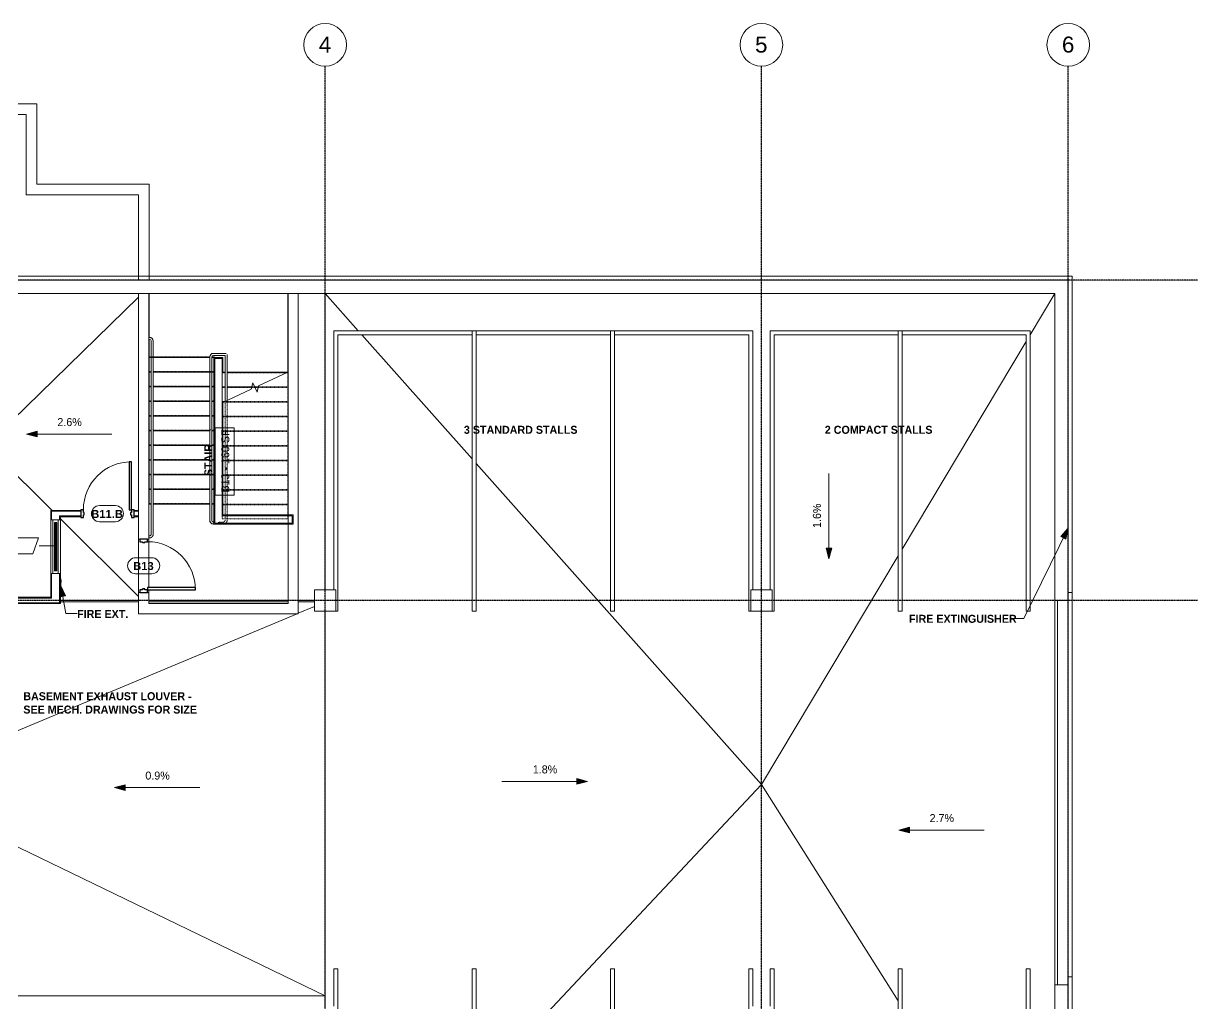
# Model space of a CAD drawing. Header units: inches. Extents: x -4110 to -1846, y 9754 to 12280.
# Drawn here: x -2726 to -1846, y 11545 to 12280 of the extents above; entities that cross this region are included whole.
import ezdxf

# ---------------------------------------------------------------- set-up
doc = ezdxf.new("R2010")
doc.units = ezdxf.units.IN
doc.header["$MEASUREMENT"] = 0
doc.linetypes.add('Grid Line 1_2_', pattern=[0.875, 0.5, -0.125, 0.125, -0.125])
doc.linetypes.add('Overhead 1_16_', pattern=[0.101562, 0.0625, -0.039062])
for name, color, linetype, lineweight in [('0-1', 7, 'Continuous', 5), ('0-2', 250, 'Continuous', 9), ('0-3', 8, 'Continuous', 9), ('0-4', 155, 'Continuous', 5), ('A-AREA-IDEN', 2, 'Continuous', 9), ('A-DOOR-1', 50, 'Continuous', 30), ('A-DOOR-2', 250, 'Continuous', 9), ('A-DOOR-3', 8, 'Continuous', 9), ('A-DOOR-4', 31, 'Continuous', 30), ('A-DOOR-FRAM', 31, 'Continuous', 30), ('A-DOOR-FRAM-1', 50, 'Continuous', 30), ('A-DOOR-IDEN', 31, 'Continuous', 9), ('A-FLOR-1', 8, 'Continuous', 9), ('A-FLOR-2', 250, 'Continuous', 9), ('A-FLOR-HRAL-1', 250, 'Continuous', 9), ('A-FLOR-HRAL-2', 250, 'Overhead 1_16_', 9), ('A-GENM-1', 250, 'Continuous', 9), ('A-GLAZ-CWMG', 51, 'Continuous', 9), ('A-GLAZ-CWMG-1', 250, 'Continuous', 9), ('A-WALL', 113, 'Continuous', 18), ('A-WALL-1', 10, 'Continuous', 18), ('A-WALL-2', 250, 'Continuous', 9), ('A-WALL-IDEN', 211, 'Continuous', 9), ('C-TOPO-1', 250, 'Continuous', 9), ('E-FIRE-1', 250, 'Continuous', 9), ('G-ANNO-DIMS', 111, 'Continuous', 9), ('G-ANNO-TEXT', 231, 'Continuous', 9), ('G-ANNO-TEXT-1', 147, 'Continuous', 20), ('I-WALL-1', 250, 'Continuous', 9), ('I-WALL-2', 2, 'Continuous', 9), ('S-COLS-1', 250, 'Continuous', 9), ('S-FNDN-1', 250, 'Continuous', 9), ('S-GRID-1', 1, 'Grid Line 1_2_', 30), ('S-GRID-IDEN', 1, 'Continuous', 9), ('S-GRID-IDEN-1', 165, 'Continuous', 9), ('S-STRS-1', 250, 'Continuous', 9), ('S-STRS-2', 250, 'Overhead 1_16_', 9), ('S-STRS-MBND-1', 250, 'Overhead 1_16_', 9), ('S-STRS-MBND-2', 250, 'Continuous', 9)]:
    doc.layers.add(name, color=color, linetype=linetype, lineweight=lineweight)
doc.styles.add('Arial', font='arial.ttf', dxfattribs={"height": 12})
doc.styles.add('Arial_B', font='arialbd.ttf', dxfattribs={"height": 6})
doc.styles.add('Century Gothic', font='ufonts.com_century-gothic.ttf', dxfattribs={"height": 6})
doc.styles.add('Century Gothic_B', font='GOTHICB.TTF', dxfattribs={"height": 6})

# ---------------------------------------------------------------- blocks, each defined once
blk = doc.blocks.new('CTR  - Topography_rvt-1-ENLARGED FLOOR PLAN - BASEMENT')
at = {"layer": 'C-TOPO-1'}
for p, q in [((-2582.44, 12090.19), (-2632.32, 12090.19)), ((-2582.44, 12090.19), (-2632.32, 12090.19)), ((-2582.44, 12090.19), (-2546.53, 12090.19)), ((-2582.44, 12090.19), (-2546.53, 12090.19)), ((-2508.14, 12090.19), (-2546.53, 12090.19)), ((-2508.14, 12090.19), (-2546.53, 12090.19)), ((-2508.14, 12090.19), (-2480.73, 12090.19)), ((-2508.14, 12090.19), (-2480.73, 12090.19)), ((-2417.47, 12090.19), (-2480.73, 12090.19)), ((-2417.47, 12090.19), (-2480.73, 12090.19)), ((-2417.47, 12090.19), (-2372.24, 12090.19)), ((-2417.47, 12090.19), (-2372.24, 12090.19)), ((-2135.29, 12090.19), (-2372.24, 12090.19)), ((-2135.29, 12090.19), (-2372.24, 12090.19)), ((-2135.29, 12090.19), (-2001.97, 12090.19)), ((-2135.29, 12090.19), (-2001.97, 12090.19)), ((-1966.24, 12090.19), (-2001.97, 12090.19)), ((-1966.24, 12090.19), (-2001.97, 12090.19)), ((-1966.24, 12090.19), (-1940.32, 12090.19)), ((-1966.24, 12090.19), (-1940.32, 12090.19)), ((-1940.32, 12088.45), (-1940.32, 12090.19)), ((-1940.32, 12088.45), (-1940.32, 12090.19)), ((-1940.32, 12088.45), (-1940.32, 12087.19)), ((-1940.32, 12088.45), (-1940.32, 12087.19))]:
    blk.add_line(p, q, dxfattribs=at)
blk = doc.blocks.new('CTR - 1st Phase - Shell_rvt-1-ENLARGED FLOOR PLAN - BASEMENT')
at = {"layer": 'A-FLOR-1'}
for p, q in [((-2754.14, 11963.38), (-2640.14, 12074.36)), ((-2500.32, 12077.19), (-2475.44, 12049.19)), ((-2500.32, 12077.19), (-2500.32, 11855.19)), ((-1971.82, 12046.24), (-1953.32, 12077.19)), ((-2472.78, 12046.19), (-2390.16, 11953.21)), ((-2067.82, 11885.66), (-1974.82, 12041.23)), ((-2705.02, 11914.56), (-2754.14, 11963.38)), ((-2387.16, 11949.83), (-2173.32, 11709.19)), ((-2640.14, 11850.08), (-2698.7, 11908.28)), ((-2173.32, 11709.19), (-2070.82, 11880.64)), ((-2640.14, 11847.19), (-2698.7, 11847.19)), ((-2698.7, 11846), (-2640.14, 11846)), ((-2528.14, 11847.19), (-2632.51, 11847.19)), ((-2632.51, 11846), (-2528.14, 11846)), ((-2508.32, 11847.19), (-2520.51, 11847.19)), ((-2520.51, 11846), (-2508.32, 11846)), ((-2521.39, 11837.19), (-2827.32, 11709.19)), ((-2508.32, 11842.65), (-2520.51, 11837.56)), ((-2500.32, 11839.19), (-2500.32, 11550.83)), ((-2827.32, 11709.19), (-2500.32, 11550.83)), ((-2387.16, 11481.63), (-2173.32, 11709.19)), ((-2173.32, 11709.19), (-2070.82, 11547.05)), ((-2500.32, 11550.83), (-2813.51, 11550.83)), ((-2500.32, 11543.19), (-2500.32, 11550.83))]:
    blk.add_line(p, q, dxfattribs=at)
at = {"layer": 'A-FLOR-2'}
for p, q in [((-2640.14, 11853.19), (-2640.14, 11893.19)), ((-2632.51, 11893.19), (-2632.51, 11856.94)), ((-2632.51, 11855.19), (-2632.51, 11853.19)), ((-1953.32, 11847.19), (-1953.32, 11559.19))]:
    blk.add_line(p, q, dxfattribs=at)
at = {"layer": 'S-FNDN-1'}
for p, q in [((-2694.32, 12090.19), (-2838.32, 12090.19)), ((-2838.32, 12087.19), (-2694.32, 12087.19)), ((-1940.32, 12090.19), (-2694.32, 12090.19)), ((-2694.32, 12087.19), (-1943.32, 12087.19)), ((-1943.32, 12087.19), (-1943.32, 11853.19)), ((-1940.32, 12087.19), (-1940.32, 12090.19)), ((-1940.32, 11853.19), (-1940.32, 12087.19)), ((-1943.32, 11853.19), (-1940.32, 11853.19)), ((-1940.32, 11853.19), (-1943.32, 11853.19)), ((-1943.32, 11853.19), (-1943.32, 11565.19)), ((-1940.32, 11565.19), (-1940.32, 11853.19)), ((-1940.32, 11565.19), (-1943.32, 11565.19)), ((-1943.32, 11565.19), (-1943.32, 11157.19)), ((-1943.32, 11565.19), (-1940.32, 11565.19)), ((-1940.32, 11157.19), (-1940.32, 11565.19))]:
    blk.add_line(p, q, dxfattribs=at)
blk = doc.blocks.new('Top Rail Type - Top Rail_Internal_-2365500-ENLARGED FLOOR PLAN - BASEMENT')
at = {"layer": 'A-FLOR-HRAL-1'}
for p, q in [((-2630.69, 11976.47), (-2630.69, 11909.33)), ((-2629.19, 11909.33), (-2629.19, 11976.47)), ((-2630.01, 11975.07), (-2629.86, 11975.07)), ((-2630.69, 11907.86), (-2630.69, 11896.81)), ((-2629.19, 11896.81), (-2629.19, 11907.86)), ((-2631.94, 11895.56), (-2632.51, 11895.56)), ((-2632.51, 11894.06), (-2631.94, 11894.06))]:
    blk.add_line(p, q, dxfattribs=at)
at = {"layer": 'A-FLOR-HRAL-1', "flags": 128}
for points in [[(-2630.69, 11907.86), (-2630.69, 11907.97), (-2630.69, 11908.08), (-2630.69, 11908.19), (-2630.69, 11908.3), (-2630.69, 11908.41), (-2630.69, 11908.52), (-2630.69, 11908.62), (-2630.69, 11908.73), (-2630.69, 11908.83), (-2630.69, 11908.93), (-2630.69, 11909.03), (-2630.69, 11909.13), (-2630.69, 11909.23), (-2630.69, 11909.32), (-2630.69, 11909.33)], [(-2629.19, 11909.33), (-2629.19, 11909.23), (-2629.19, 11909.14), (-2629.19, 11909.04), (-2629.19, 11908.94), (-2629.19, 11908.83), (-2629.19, 11908.73), (-2629.19, 11908.63), (-2629.19, 11908.52), (-2629.19, 11908.41), (-2629.19, 11908.3), (-2629.19, 11908.19), (-2629.19, 11908.09), (-2629.19, 11907.98), (-2629.19, 11907.87), (-2629.19, 11907.86)], [(-2631.94, 11894.06), (-2631.83, 11894.07), (-2631.72, 11894.07), (-2631.61, 11894.08), (-2631.5, 11894.1), (-2631.39, 11894.12), (-2631.28, 11894.14), (-2631.18, 11894.17), (-2631.07, 11894.2), (-2630.97, 11894.24), (-2630.87, 11894.28), (-2630.76, 11894.33), (-2630.67, 11894.38), (-2630.57, 11894.43), (-2630.48, 11894.48), (-2630.38, 11894.54), (-2630.29, 11894.61), (-2630.21, 11894.68), (-2630.12, 11894.75), (-2630.04, 11894.82), (-2629.96, 11894.9), (-2629.89, 11894.98), (-2629.82, 11895.06), (-2629.75, 11895.15), (-2629.68, 11895.24), (-2629.62, 11895.33), (-2629.56, 11895.42), (-2629.51, 11895.52), (-2629.46, 11895.62), (-2629.42, 11895.72), (-2629.37, 11895.82), (-2629.34, 11895.92), (-2629.3, 11896.03), (-2629.27, 11896.13), (-2629.25, 11896.24), (-2629.23, 11896.35), (-2629.21, 11896.46), (-2629.2, 11896.57), (-2629.19, 11896.67), (-2629.19, 11896.78), (-2629.19, 11896.81)], [(-2630.69, 11896.81), (-2630.69, 11896.76), (-2630.69, 11896.71), (-2630.7, 11896.66), (-2630.7, 11896.62), (-2630.71, 11896.57), (-2630.72, 11896.52), (-2630.73, 11896.47), (-2630.75, 11896.42), (-2630.77, 11896.37), (-2630.78, 11896.33), (-2630.81, 11896.28), (-2630.83, 11896.24), (-2630.85, 11896.19), (-2630.88, 11896.15), (-2630.9, 11896.11), (-2630.93, 11896.07), (-2630.96, 11896.03), (-2631, 11895.99), (-2631.03, 11895.95), (-2631.07, 11895.92), (-2631.1, 11895.88), (-2631.14, 11895.85), (-2631.18, 11895.82), (-2631.22, 11895.79), (-2631.26, 11895.76), (-2631.3, 11895.74), (-2631.35, 11895.71), (-2631.39, 11895.69), (-2631.44, 11895.67), (-2631.48, 11895.65), (-2631.53, 11895.63), (-2631.58, 11895.62), (-2631.63, 11895.6), (-2631.67, 11895.59), (-2631.72, 11895.58), (-2631.77, 11895.58), (-2631.82, 11895.57), (-2631.87, 11895.57), (-2631.92, 11895.56), (-2631.94, 11895.56)]]:
    blk.add_lwpolyline(points, dxfattribs=at)
blk = doc.blocks.new('Top Rail Type - Top Rail_Internal_-V9-ENLARGED FLOOR PLAN - BASEMENT')
at = {"layer": 'A-FLOR-HRAL-1'}
for p, q in [((-2632.56, 12042.81), (-2632.56, 12044.31)), ((-2631.94, 12044.31), (-2632.56, 12044.31)), ((-2631.94, 12042.81), (-2632.56, 12042.81)), ((-2630.69, 12029.77), (-2630.69, 12041.56)), ((-2629.19, 12029.77), (-2629.19, 12041.56)), ((-2630.69, 12028.7), (-2630.69, 12029.77)), ((-2629.19, 12028.7), (-2629.19, 12029.77)), ((-2630.69, 11908.93), (-2630.69, 12028.7)), ((-2629.19, 11908.93), (-2629.19, 12028.7)), ((-2630.69, 11907.86), (-2630.69, 11908.93)), ((-2630.69, 11896.81), (-2630.69, 11907.86)), ((-2629.19, 11907.86), (-2629.19, 11908.93)), ((-2629.19, 11896.81), (-2629.19, 11907.86)), ((-2632.51, 11895.56), (-2631.94, 11895.56)), ((-2632.51, 11894.06), (-2631.94, 11894.06))]:
    blk.add_line(p, q, dxfattribs=at)
for centre, radius, start, end in [((-2631.94, 12041.56), 2.75, 0, 90), ((-2631.94, 12041.56), 1.25, 0, 90), ((-2631.94, 11896.81), 2.75, 270, 0), ((-2631.94, 11896.81), 1.25, 270, 0)]:
    blk.add_arc(centre, radius, start, end, dxfattribs=at)
blk = doc.blocks.new('Top Rail Type - Top Rail_Internal_-2659223-ENLARGED FLOOR PLAN - BASEMENT')
at = {"layer": 'A-FLOR-HRAL-1'}
for p, q in [((-2586.81, 11976.47), (-2586.81, 11909.08)), ((-2585.31, 11909.08), (-2585.31, 11976.47)), ((-2586.14, 11975.07), (-2585.98, 11975.07)), ((-2586.81, 11907.61), (-2586.81, 11907.19)), ((-2585.31, 11907.19), (-2585.31, 11907.61)), ((-2583.69, 11905.94), (-2584.06, 11905.94)), ((-2584.06, 11904.44), (-2583.69, 11904.44))]:
    blk.add_line(p, q, dxfattribs=at)
at = {"layer": 'A-FLOR-HRAL-1', "flags": 128}
for points in [[(-2586.81, 11907.61), (-2586.81, 11907.72), (-2586.81, 11907.83), (-2586.81, 11907.94), (-2586.81, 11908.05), (-2586.81, 11908.16), (-2586.81, 11908.27), (-2586.81, 11908.37), (-2586.81, 11908.48), (-2586.81, 11908.58), (-2586.81, 11908.68), (-2586.81, 11908.78), (-2586.81, 11908.88), (-2586.81, 11908.98), (-2586.81, 11909.07), (-2586.81, 11909.08)], [(-2586.81, 11907.19), (-2586.81, 11907.08), (-2586.8, 11906.97), (-2586.79, 11906.86), (-2586.78, 11906.75), (-2586.76, 11906.64), (-2586.73, 11906.54), (-2586.7, 11906.43), (-2586.67, 11906.32), (-2586.63, 11906.22), (-2586.59, 11906.12), (-2586.55, 11906.02), (-2586.5, 11905.92), (-2586.45, 11905.82), (-2586.39, 11905.73), (-2586.33, 11905.64), (-2586.27, 11905.55), (-2586.2, 11905.46), (-2586.13, 11905.38), (-2586.05, 11905.29), (-2585.98, 11905.22), (-2585.9, 11905.14), (-2585.81, 11905.07), (-2585.73, 11905), (-2585.64, 11904.94), (-2585.55, 11904.88), (-2585.45, 11904.82), (-2585.36, 11904.76), (-2585.26, 11904.71), (-2585.16, 11904.67), (-2585.06, 11904.63), (-2584.95, 11904.59), (-2584.85, 11904.55), (-2584.74, 11904.53), (-2584.64, 11904.5), (-2584.53, 11904.48), (-2584.42, 11904.46), (-2584.31, 11904.45), (-2584.2, 11904.44), (-2584.09, 11904.44), (-2584.06, 11904.44)], [(-2585.31, 11909.08), (-2585.31, 11908.98), (-2585.31, 11908.89), (-2585.31, 11908.79), (-2585.31, 11908.69), (-2585.31, 11908.58), (-2585.31, 11908.48), (-2585.31, 11908.38), (-2585.31, 11908.27), (-2585.31, 11908.16), (-2585.31, 11908.05), (-2585.31, 11907.94), (-2585.31, 11907.84), (-2585.31, 11907.73), (-2585.31, 11907.62), (-2585.31, 11907.61)], [(-2584.06, 11905.94), (-2584.11, 11905.94), (-2584.16, 11905.94), (-2584.21, 11905.95), (-2584.26, 11905.96), (-2584.31, 11905.96), (-2584.36, 11905.98), (-2584.41, 11905.99), (-2584.45, 11906), (-2584.5, 11906.02), (-2584.55, 11906.04), (-2584.59, 11906.06), (-2584.64, 11906.08), (-2584.68, 11906.1), (-2584.73, 11906.13), (-2584.77, 11906.16), (-2584.81, 11906.19), (-2584.85, 11906.22), (-2584.89, 11906.25), (-2584.92, 11906.28), (-2584.96, 11906.32), (-2584.99, 11906.36), (-2585.02, 11906.39), (-2585.06, 11906.43), (-2585.09, 11906.47), (-2585.11, 11906.51), (-2585.14, 11906.56), (-2585.16, 11906.6), (-2585.19, 11906.64), (-2585.21, 11906.69), (-2585.23, 11906.74), (-2585.24, 11906.78), (-2585.26, 11906.83), (-2585.27, 11906.88), (-2585.28, 11906.93), (-2585.29, 11906.98), (-2585.3, 11907.03), (-2585.31, 11907.08), (-2585.31, 11907.13), (-2585.31, 11907.18), (-2585.31, 11907.19)]]:
    blk.add_lwpolyline(points, dxfattribs=at)
blk = doc.blocks.new('Top Rail Type - Top Rail_Internal_-V11-ENLARGED FLOOR PLAN - BASEMENT')
at = {"layer": 'A-FLOR-HRAL-1'}
for p, q in [((-2586.81, 12018.77), (-2586.81, 12029.56)), ((-2585.31, 12018.77), (-2585.31, 12029.56)), ((-2584.06, 12032.31), (-2576.56, 12032.31)), ((-2584.06, 12030.81), (-2576.56, 12030.81)), ((-2576.56, 12032.31), (-2574.56, 12032.31)), ((-2576.56, 12030.81), (-2575.31, 12030.81)), ((-2575.31, 12030.63), (-2575.31, 11996.27)), ((-2573.81, 12031.56), (-2573.81, 12030.63)), ((-2573.81, 12030.63), (-2573.81, 11996.97)), ((-2586.81, 12017.7), (-2586.81, 12018.77)), ((-2586.81, 11908.68), (-2586.81, 12017.7)), ((-2585.31, 12017.7), (-2585.31, 12018.77)), ((-2585.31, 11908.68), (-2585.31, 12017.7)), ((-2575.31, 11996.27), (-2573.81, 11996.97)), ((-2586.81, 11907.61), (-2586.81, 11908.68)), ((-2586.81, 11907.19), (-2586.81, 11907.61)), ((-2585.31, 11907.61), (-2585.31, 11908.68)), ((-2585.31, 11907.19), (-2585.31, 11907.61)), ((-2583.69, 11905.94), (-2584.06, 11905.94)), ((-2583.69, 11904.44), (-2584.06, 11904.44))]:
    blk.add_line(p, q, dxfattribs=at)
for centre, radius, start, end in [((-2584.06, 12029.56), 2.75, 90, 180), ((-2584.06, 12029.56), 1.25, 90, 180), ((-2584.06, 11907.19), 2.75, 180, 270), ((-2584.06, 11907.19), 1.25, 180, 270)]:
    blk.add_arc(centre, radius, start, end, dxfattribs=at)
at = {"layer": 'A-FLOR-HRAL-2'}
for p, q in [((-2575.31, 11996.27), (-2575.31, 11908.68)), ((-2573.81, 11996.97), (-2573.81, 11908.68)), ((-2580.31, 11904.44), (-2580.31, 11905.94)), ((-2576.56, 11905.94), (-2580.31, 11905.94)), ((-2575.31, 11908.68), (-2575.31, 11907.61)), ((-2575.31, 11907.61), (-2575.31, 11907.19)), ((-2573.81, 11908.68), (-2573.81, 11907.61)), ((-2573.81, 11907.61), (-2573.81, 11907.19)), ((-2576.56, 11904.44), (-2580.31, 11904.44))]:
    blk.add_line(p, q, dxfattribs=at)
for radius in [1.25, 2.75]:
    blk.add_arc((-2576.56, 11907.19), radius, 270, 0, dxfattribs=at)
blk = doc.blocks.new('CTR - 1st Phase -Stairs _ Elevators_rvt-1-ENLARGED FLOOR PLAN - BASEMENT')
at = {"layer": 'A-WALL-1'}
for p, q in [((-2583.06, 11911.19), (-2583.06, 12028.56)), ((-2577.56, 12028.56), (-2583.06, 12028.56)), ((-2577.56, 12018.19), (-2577.56, 12028.56)), ((-2577.56, 11911.19), (-2577.56, 11995.22)), ((-2583.06, 11910.56), (-2583.06, 11911.19)), ((-2583.06, 11905.06), (-2583.06, 11910.56)), ((-2577.56, 11910.56), (-2577.56, 11911.19)), ((-2524.94, 11910.56), (-2577.56, 11910.56)), ((-2524.94, 11905.06), (-2524.94, 11910.56)), ((-2524.94, 11905.06), (-2583.06, 11905.06))]:
    blk.add_line(p, q, dxfattribs=at)
at = {"layer": 'I-WALL-1'}
for p, q in [((-2583.69, 12029.19), (-2583.69, 11911.19)), ((-2583.06, 12029.19), (-2583.69, 12029.19)), ((-2577.56, 12029.19), (-2583.06, 12029.19)), ((-2576.94, 12029.19), (-2577.56, 12029.19)), ((-2576.94, 12018.19), (-2576.94, 12029.19)), ((-2576.94, 11911.19), (-2576.94, 11995.52)), ((-2583.69, 11911.19), (-2583.69, 11905.06)), ((-2524.31, 11911.19), (-2576.94, 11911.19)), ((-2524.31, 11910.56), (-2524.31, 11911.19)), ((-2524.31, 11905.06), (-2524.31, 11910.56)), ((-2583.69, 11905.06), (-2583.69, 11904.44)), ((-2583.69, 11904.44), (-2524.31, 11904.44)), ((-2524.31, 11904.44), (-2524.31, 11905.06))]:
    blk.add_line(p, q, dxfattribs=at)
at = {"layer": 'S-STRS-1'}
for p, q in [((-2632.31, 12077.19), (-2632.31, 12044.31)), ((-2528.31, 12018.19), (-2528.31, 12077.19)), ((-2632.31, 12042.81), (-2632.31, 12029.19)), ((-2632.31, 12029.19), (-2586.81, 12029.19)), ((-2632.31, 12018.19), (-2632.31, 12029.19)), ((-2585.31, 12029.19), (-2583.69, 12029.19)), ((-2632.31, 12007.19), (-2632.31, 12018.19)), ((-2632.31, 12018.19), (-2630.69, 12018.19)), ((-2629.19, 12018.19), (-2583.69, 12018.19)), ((-2575.31, 12018.19), (-2577.56, 12018.19)), ((-2577.56, 12018.19), (-2577.56, 12007.19)), ((-2528.31, 12018.19), (-2573.81, 12018.19)), ((-2632.31, 11996.19), (-2632.31, 12007.19)), ((-2632.31, 12007.19), (-2630.69, 12007.19)), ((-2629.19, 12007.19), (-2586.81, 12007.19)), ((-2585.31, 12007.19), (-2583.69, 12007.19)), ((-2577.56, 12007.19), (-2577.56, 11996.19)), ((-2575.31, 12007.19), (-2577.56, 12007.19)), ((-2555.23, 12007.19), (-2573.81, 12007.19)), ((-2550.41, 12007.19), (-2553.16, 12007.19)), ((-2632.31, 11985.19), (-2632.31, 11996.19)), ((-2632.31, 11996.19), (-2630.69, 11996.19)), ((-2629.19, 11996.19), (-2586.81, 11996.19)), ((-2585.31, 11996.19), (-2583.69, 11996.19)), ((-2577.56, 11996.19), (-2577.56, 11995.22)), ((-2575.49, 11996.19), (-2577.56, 11996.19)), ((-2632.31, 11974.19), (-2632.31, 11985.19)), ((-2632.31, 11985.19), (-2630.69, 11985.19)), ((-2629.19, 11985.19), (-2586.81, 11985.19)), ((-2585.31, 11985.19), (-2583.69, 11985.19)), ((-2632.31, 11963.19), (-2632.31, 11974.19)), ((-2632.31, 11974.19), (-2630.69, 11974.19)), ((-2629.19, 11974.19), (-2586.81, 11974.19)), ((-2585.31, 11974.19), (-2583.69, 11974.19)), ((-2632.31, 11952.19), (-2632.31, 11963.19)), ((-2632.31, 11963.19), (-2630.69, 11963.19)), ((-2629.19, 11963.19), (-2586.81, 11963.19)), ((-2585.31, 11963.19), (-2583.69, 11963.19)), ((-2632.31, 11941.19), (-2632.31, 11952.19)), ((-2632.31, 11952.19), (-2630.69, 11952.19)), ((-2629.19, 11952.19), (-2586.81, 11952.19)), ((-2585.31, 11952.19), (-2583.69, 11952.19)), ((-2632.31, 11930.19), (-2632.31, 11941.19)), ((-2632.31, 11941.19), (-2630.69, 11941.19)), ((-2629.19, 11941.19), (-2586.81, 11941.19)), ((-2585.31, 11941.19), (-2583.69, 11941.19)), ((-2632.31, 11919.19), (-2632.31, 11930.19)), ((-2632.31, 11930.19), (-2630.69, 11930.19)), ((-2629.19, 11930.19), (-2586.81, 11930.19)), ((-2585.31, 11930.19), (-2583.69, 11930.19)), ((-2632.31, 11919.19), (-2630.69, 11919.19)), ((-2629.19, 11919.19), (-2586.81, 11919.19)), ((-2585.31, 11919.19), (-2583.69, 11919.19))]:
    blk.add_line(p, q, dxfattribs=at)
at = {"layer": 'S-STRS-2'}
for p, q in [((-2632.31, 12029.69), (-2586.79, 12029.69)), ((-2585.28, 12029.69), (-2583.06, 12029.69)), ((-2632.31, 12018.69), (-2630.69, 12018.69)), ((-2629.19, 12018.69), (-2583.69, 12018.69)), ((-2575.31, 12017.69), (-2577.56, 12017.69)), ((-2529.38, 12017.69), (-2573.81, 12017.69)), ((-2632.31, 12007.69), (-2630.69, 12007.69)), ((-2629.19, 12007.69), (-2586.81, 12007.69)), ((-2585.31, 12007.69), (-2583.69, 12007.69)), ((-2575.31, 12006.69), (-2577.56, 12006.69)), ((-2555.35, 12006.69), (-2573.81, 12006.69)), ((-2550.53, 12006.69), (-2552.93, 12006.69)), ((-2632.31, 11996.69), (-2630.69, 11996.69)), ((-2629.19, 11996.69), (-2586.81, 11996.69)), ((-2585.31, 11996.69), (-2583.69, 11996.69)), ((-2576.56, 11995.69), (-2577.56, 11995.69)), ((-2632.31, 11985.69), (-2630.69, 11985.69)), ((-2629.19, 11985.69), (-2586.81, 11985.69)), ((-2585.31, 11985.69), (-2583.69, 11985.69)), ((-2632.31, 11974.69), (-2630.69, 11974.69)), ((-2629.19, 11974.69), (-2586.81, 11974.69)), ((-2585.31, 11974.69), (-2583.69, 11974.69)), ((-2632.31, 11963.69), (-2630.69, 11963.69)), ((-2629.19, 11963.69), (-2586.81, 11963.69)), ((-2585.31, 11963.69), (-2583.69, 11963.69)), ((-2632.31, 11952.69), (-2630.69, 11952.69)), ((-2629.19, 11952.69), (-2586.81, 11952.69)), ((-2585.31, 11952.69), (-2583.69, 11952.69)), ((-2632.31, 11941.69), (-2630.69, 11941.69)), ((-2629.19, 11941.69), (-2586.81, 11941.69)), ((-2585.31, 11941.69), (-2583.69, 11941.69)), ((-2632.31, 11930.69), (-2630.69, 11930.69)), ((-2629.19, 11930.69), (-2586.81, 11930.69)), ((-2585.31, 11930.69), (-2583.69, 11930.69)), ((-2632.31, 11919.69), (-2630.69, 11919.69)), ((-2629.19, 11919.69), (-2586.81, 11919.69)), ((-2585.31, 11919.69), (-2583.69, 11919.69))]:
    blk.add_line(p, q, dxfattribs=at)
at = {"layer": 'S-STRS-MBND-1'}
for p, q in [((-2528.31, 12017.69), (-2529.38, 12017.69)), ((-2528.31, 12018.19), (-2528.31, 11908.19)), ((-2552.93, 12006.69), (-2555.35, 12006.69)), ((-2553.16, 12007.19), (-2555.23, 12007.19)), ((-2528.31, 12006.69), (-2550.53, 12006.69)), ((-2528.31, 12007.19), (-2550.41, 12007.19)), ((-2577.56, 11995.22), (-2577.56, 11908.19)), ((-2528.31, 11995.69), (-2576.56, 11995.69)), ((-2528.31, 11996.19), (-2575.49, 11996.19)), ((-2528.31, 11985.19), (-2577.56, 11985.19)), ((-2528.31, 11984.69), (-2577.56, 11984.69)), ((-2528.31, 11974.19), (-2577.56, 11974.19)), ((-2528.31, 11973.69), (-2577.56, 11973.69)), ((-2528.31, 11963.19), (-2577.56, 11963.19)), ((-2528.31, 11962.69), (-2577.56, 11962.69)), ((-2528.31, 11952.19), (-2577.56, 11952.19)), ((-2528.31, 11951.69), (-2577.56, 11951.69)), ((-2528.31, 11941.19), (-2577.56, 11941.19)), ((-2528.31, 11940.69), (-2577.56, 11940.69)), ((-2528.31, 11930.19), (-2577.56, 11930.19)), ((-2528.31, 11929.69), (-2577.56, 11929.69)), ((-2528.31, 11919.19), (-2577.56, 11919.19)), ((-2528.31, 11918.69), (-2577.56, 11918.69)), ((-2528.31, 11908.19), (-2577.56, 11908.19))]:
    blk.add_line(p, q, dxfattribs=at)
at = {"layer": 'S-STRS-MBND-2'}
for p, q in [((-2550.22, 12007.97), (-2528.31, 12018.19)), ((-2577.56, 11995.22), (-2555.66, 12005.44)), ((-2555.66, 12005.44), (-2554.52, 12010.11)), ((-2554.52, 12010.11), (-2551.35, 12003.31)), ((-2551.35, 12003.31), (-2550.22, 12007.97))]:
    blk.add_line(p, q, dxfattribs=at)
at = {"layer": '0-2'}
for name in ['Top Rail Type - Top Rail_Internal_-V9-ENLARGED FLOOR PLAN - BASEMENT', 'Top Rail Type - Top Rail_Internal_-V11-ENLARGED FLOOR PLAN - BASEMENT', 'Top Rail Type - Top Rail_Internal_-2365500-ENLARGED FLOOR PLAN - BASEMENT', 'Top Rail Type - Top Rail_Internal_-2659223-ENLARGED FLOOR PLAN - BASEMENT']:
    blk.add_blockref(name, (0, 0), dxfattribs=at)
blk = doc.blocks.new('034100 - Precast Structural Concrete - Column - Corbels - 16_x16_-2331165-ENLARGED FLOOR PLAN - BASEMENT')
at = {"layer": 'S-COLS-1'}
for p, q in [((-8.91, 8.98), (-8.98, 8.98)), ((-8.98, 8.98), (-8.98, -7.02)), ((6.94, 8.98), (-8.91, 8.98)), ((7.02, 8.98), (6.94, 8.98)), ((7.02, -7.02), (7.02, 8.98)), ((-8.98, -7.02), (-8.91, -7.02)), ((-8.91, -7.02), (6.94, -7.02)), ((6.94, -7.02), (7.02, -7.02))]:
    blk.add_line(p, q, dxfattribs=at)
blk = doc.blocks.new('HOLLOW METAL1 - STAIR DOOR 3-0 x 7-0-2174402-ENLARGED FLOOR PLAN - BASEMENT')
at = {"layer": 'A-DOOR-1'}
for p, q in [((18, 39.0625), (16.25, 39.0625)), ((16.25, 39.0625), (16.25, 3.0625)), ((18, 3.0625), (18, 39.0625)), ((16.25, 3.0625), (18, 3.0625))]:
    blk.add_line(p, q, dxfattribs=at)
at = {"layer": 'A-DOOR-2'}
blk.add_arc((18, 3.0625), 36, 90, 180, dxfattribs=at)
at = {"layer": 'A-DOOR-FRAM-1'}
for p, q in [((-18, 3.0625), (-20, 3.0625)), ((-20, 3.0625), (-20, -2.6875)), ((-18, 1.125), (-18, 3.0625)), ((-17.375, 1.125), (-18, 1.125)), ((-17.375, -0.75), (-17.375, 1.125)), ((18, 1.125), (17.375, 1.125)), ((17.375, 1.125), (17.375, -0.75)), ((18, 3.0625), (18, 1.125)), ((20, 3.0625), (18, 3.0625)), ((20, -2.6875), (20, 3.0625)), ((-20, -2.6875), (-18, -2.6875)), ((-18, -2.6875), (-18, -0.75)), ((-18, -0.75), (-17.375, -0.75)), ((17.375, -0.75), (18, -0.75)), ((18, -0.75), (18, -2.6875)), ((18, -2.6875), (20, -2.6875))]:
    blk.add_line(p, q, dxfattribs=at)
blk = doc.blocks.new('Grid - Grid Head - Circle-1738874-ENLARGED FLOOR PLAN - BASEMENT')
at = {"layer": 'S-GRID-IDEN-1'}
for start, end in [(360, 180), (180, 360)]:
    blk.add_arc((0, 0), 0.25, start, end, dxfattribs=at)
blk = doc.blocks.new('CTR - 1st Phase - Structure_rvt-1-ENLARGED FLOOR PLAN - BASEMENT')
at = {"layer": 'A-WALL-2'}
for p, q in [((-2716.32, 12219.19), (-3080.32, 12219.19)), ((-2716.32, 12211.19), (-2716.32, 12219.19)), ((-3080.32, 12211.19), (-2724.32, 12211.19)), ((-2724.32, 12211.19), (-2724.32, 12151.19)), ((-2716.32, 12159.19), (-2716.32, 12211.19)), ((-2632.32, 12159.19), (-2716.32, 12159.19)), ((-2632.32, 12151.19), (-2632.32, 12159.19)), ((-2724.32, 12151.19), (-2716.32, 12151.19)), ((-2716.32, 12151.19), (-2640.32, 12151.19)), ((-2640.32, 12151.19), (-2640.32, 12087.19)), ((-2632.32, 12087.19), (-2632.32, 12151.19)), ((-2640.32, 12087.19), (-2632.32, 12087.19)), ((-2640.14, 12077.19), (-2640.14, 11893.19)), ((-2632.51, 12077.19), (-2640.14, 12077.19)), ((-2632.51, 12044.31), (-2632.51, 12077.19)), ((-2528.14, 12077.19), (-2528.14, 11844.81)), ((-2520.51, 12077.19), (-2528.14, 12077.19)), ((-2520.51, 11844.81), (-2520.51, 12077.19)), ((-2632.51, 11893.19), (-2632.51, 12042.81)), ((-2640.14, 11893.19), (-2639.26, 11893.19)), ((-2633.51, 11893.19), (-2632.51, 11893.19)), ((-2640.14, 11853.19), (-2640.14, 11844.81)), ((-2639.26, 11853.19), (-2640.14, 11853.19)), ((-2632.51, 11853.19), (-2633.51, 11853.19)), ((-2632.51, 11844.81), (-2632.51, 11853.19)), ((-2640.14, 11844.81), (-2640.14, 11837.19)), ((-2528.14, 11844.81), (-2632.51, 11844.81)), ((-2520.51, 11837.19), (-2520.51, 11844.81)), ((-2640.14, 11837.19), (-2520.51, 11837.19))]:
    blk.add_line(p, q, dxfattribs=at)
at = {"layer": 'S-COLS-1'}
for p, q in [((-2181.24, 11855.19), (-2181.32, 11855.19)), ((-2181.32, 11855.19), (-2181.32, 11839.19)), ((-2165.4, 11855.19), (-2181.24, 11855.19)), ((-2165.32, 11855.19), (-2165.4, 11855.19)), ((-2165.32, 11839.19), (-2165.32, 11855.19)), ((-2181.32, 11839.19), (-2181.24, 11839.19)), ((-2181.24, 11839.19), (-2165.4, 11839.19)), ((-2165.4, 11839.19), (-2165.32, 11839.19))]:
    blk.add_line(p, q, dxfattribs=at)
at = {"layer": 'S-FNDN-1'}
for p, q in [((-2694.32, 12087.19), (-2838.32, 12087.19)), ((-1953.32, 12087.19), (-2694.32, 12087.19)), ((-1943.32, 12087.19), (-1953.32, 12087.19)), ((-1943.32, 11847.19), (-1943.32, 12087.19)), ((-2838.32, 12077.19), (-2694.32, 12077.19)), ((-2694.32, 12077.19), (-1953.32, 12077.19)), ((-1953.32, 12077.19), (-1953.32, 11847.19)), ((-1953.32, 11847.19), (-1943.32, 11847.19)), ((-1943.32, 11847.19), (-1951.32, 11847.19)), ((-1951.32, 11847.19), (-1951.32, 11559.19)), ((-1943.32, 11559.19), (-1943.32, 11847.19)), ((-1943.32, 11559.19), (-1953.32, 11559.19)), ((-1953.32, 11559.19), (-1953.32, 11157.19)), ((-1951.32, 11559.19), (-1943.32, 11559.19)), ((-1943.32, 11157.19), (-1943.32, 11559.19))]:
    blk.add_line(p, q, dxfattribs=at)
at = {"layer": 'S-GRID-1'}
for p, q in [((-2500.32, 9772.61), (-2500.32, 12247.5)), ((-2173.32, 9772.61), (-2173.32, 12247.5)), ((-1943.32, 9772.61), (-1943.32, 12247.5)), ((-1846.46, 12087.19), (-4076.95, 12087.19)), ((-1846.46, 11847.19), (-4076.95, 11847.19))]:
    blk.add_line(p, q, dxfattribs=at)
at = {"layer": '0-3', "rotation": 269.9999999999901}
blk.add_blockref('HOLLOW METAL1 - STAIR DOOR 3-0 x 7-0-2174402-ENLARGED FLOOR PLAN - BASEMENT', (-2636.57, 11873.19), dxfattribs=at)
at = {"layer": '0-3'}
blk.add_blockref('034100 - Precast Structural Concrete - Column - Corbels - 16_x16_-2331165-ENLARGED FLOOR PLAN - BASEMENT', (-2499.34, 11846.21), dxfattribs=at)
at = {"layer": '0-4', "xscale": 63.99999999999997, "yscale": 63.99999999999997, "zscale": 63.99999999999997}
for p in [(-2500.32, 12263.5), (-2173.32, 12263.5), (-1943.32, 12263.5)]:
    blk.add_blockref('Grid - Grid Head - Circle-1738874-ENLARGED FLOOR PLAN - BASEMENT', p, dxfattribs=at)
at = {"layer": 'S-GRID-IDEN', "char_height": 12, "width": 11.312, "attachment_point": 1, "style": 'Arial'}
for s, insert in [('4', (-2505.08, 12269.69)), ('5', (-2178.08, 12269.69)), ('6', (-1948.08, 12269.69))]:
    blk.add_mtext(s, dxfattribs=dict(at, insert=insert))
blk = doc.blocks.new('Parking_Stall_Multiple - STANDARD-V7-ENLARGED FLOOR PLAN - BASEMENT')
at = {"layer": 'A-GENM-1'}
for p, q in [((166, 314), (0, 314)), ((0, 314), (0, 207.34)), ((3, 210.34), (3, 311)), ((3, 311), (210, 311)), ((210, 314), (182, 314)), ((210, 311), (210, 314)), ((210, 210.34), (0, 210.34)), ((0, 210.34), (0, 103.67)), ((0, 207.34), (210, 207.34)), ((210, 210.34), (3, 210.34)), ((3, 106.67), (3, 207.34)), ((3, 207.34), (210, 207.34)), ((210, 207.34), (210, 210.34)), ((210, 207.34), (210, 210.34)), ((210, 106.67), (0, 106.67)), ((0, 106.67), (0, 0)), ((210, 106.67), (3, 106.67)), ((210, 103.67), (210, 106.67)), ((210, 103.67), (210, 106.67)), ((0, 103.67), (210, 103.67)), ((3, 3), (3, 103.67)), ((3, 103.67), (210, 103.67)), ((210, 3), (3, 3)), ((210, 0), (210, 3)), ((0, 0), (166, 0)), ((182, 0), (210, 0))]:
    blk.add_line(p, q, dxfattribs=at)
blk = doc.blocks.new('Parking_Stall_Multiple - COMPACT-2287195-ENLARGED FLOOR PLAN - BASEMENT')
at = {"layer": 'A-GENM-1'}
for p, q in [((166, 195), (0, 195)), ((0, 195), (0, 96)), ((210, 195), (182, 195)), ((210, 192), (210, 195)), ((3, 99), (3, 192)), ((3, 192), (210, 192)), ((210, 99), (0, 99)), ((0, 99), (0, 0)), ((210, 99), (3, 99)), ((210, 96), (210, 99)), ((210, 96), (210, 99)), ((0, 96), (210, 96)), ((3, 3), (3, 96)), ((3, 96), (210, 96)), ((210, 3), (3, 3)), ((210, 0), (210, 3)), ((0, 0), (210, 0))]:
    blk.add_line(p, q, dxfattribs=at)
blk = doc.blocks.new('104416 - Fire Extinguishers - Wall - Class A - Light - 2A-2231923-ENLARGED FLOOR PLAN - BASEMENT')
at = {"layer": 'E-FIRE-1'}
for p, q in [((13.19, 3.88), (13.19, 3.62)), ((23.19, 3.88), (13.19, 3.88)), ((13.19, 3.88), (23.19, 3.88)), ((13.19, 3.88), (13.19, 3.62)), ((14.41, 3.88), (14.41, 4.13)), ((14.44, 4.13), (14.84, 4.13)), ((14.44, 3.88), (14.44, 4.13)), ((14.84, 4.13), (15.03, 4.13)), ((14.84, 3.88), (14.84, 4.13)), ((15.03, 4.13), (15.11, 4.13)), ((15.03, 3.88), (15.03, 4.13)), ((15.11, 4.13), (15.24, 4.13)), ((15.11, 3.88), (15.11, 4.13)), ((15.24, 4.13), (15.51, 4.13)), ((15.24, 3.88), (15.24, 4.13)), ((15.51, 4.13), (15.73, 4.13)), ((15.51, 3.88), (15.51, 4.13)), ((15.73, 4.13), (15.87, 4.13)), ((15.73, 3.88), (15.73, 4.13)), ((15.87, 4.13), (15.91, 4.13)), ((15.87, 3.88), (15.87, 4.13)), ((15.91, 3.88), (15.91, 4.13)), ((15.94, 3.88), (15.94, 4.13)), ((23.19, 3.62), (23.19, 3.88)), ((23.19, 3.62), (23.19, 3.88))]:
    blk.add_line(p, q, dxfattribs=at)
blk = doc.blocks.new('Parking_Stall_Multiple - STANDARD-2218185-ENLARGED FLOOR PLAN - BASEMENT')
at = {"layer": 'A-GENM-1'}
for p, q in [((194, 0), (0, 0)), ((0, 0), (0, -106.67)), ((3, -103.67), (3, -3)), ((3, -3), (210, -3)), ((210, -3), (210, -1.5)), ((210, -103.67), (0, -103.67)), ((0, -103.67), (0, -210.34)), ((210, -103.67), (3, -103.67)), ((210, -106.67), (210, -103.67)), ((210, -106.67), (210, -103.67)), ((0, -106.67), (210, -106.67)), ((3, -207.34), (3, -106.67)), ((3, -106.67), (210, -106.67)), ((210, -207.34), (0, -207.34)), ((0, -207.34), (0, -314)), ((0, -210.34), (210, -210.34)), ((210, -207.34), (3, -207.34)), ((3, -311), (3, -210.34)), ((3, -210.34), (210, -210.34)), ((210, -210.34), (210, -207.34)), ((210, -210.34), (210, -207.34)), ((0, -314), (194, -314)), ((210, -311), (3, -311)), ((210, -312.5), (210, -311))]:
    blk.add_line(p, q, dxfattribs=at)
blk = doc.blocks.new('Parking_Stall_Multiple - COMPACT-V13-ENLARGED FLOOR PLAN - BASEMENT')
at = {"layer": 'A-GENM-1'}
for p, q in [((210, 0), (0, 0)), ((0, 0), (0, -99)), ((210, -3), (210, 0)), ((3, -96), (3, -3)), ((3, -3), (210, -3)), ((210, -96), (0, -96)), ((0, -96), (0, -195)), ((210, -96), (3, -96)), ((210, -99), (210, -96)), ((210, -99), (210, -96)), ((0, -99), (210, -99)), ((3, -192), (3, -99)), ((3, -99), (210, -99)), ((210, -192), (3, -192)), ((210, -193.5), (210, -192)), ((0, -195), (194, -195))]:
    blk.add_line(p, q, dxfattribs=at)
blk = doc.blocks.new('HOLLOW METAL - HM - METAL LEAF - 3-0 x 7-0-2191985-ENLARGED FLOOR PLAN - BASEMENT')
at = {"layer": 'A-DOOR-2'}
blk.add_arc((18, 3.125), 36, 90, 180, dxfattribs=at)
at = {"layer": 'A-DOOR-4'}
for p, q in [((18, 39.125), (16.25, 39.125)), ((16.25, 39.125), (16.25, 3.125)), ((18, 3.125), (18, 39.125)), ((16.25, 3.125), (18, 3.125))]:
    blk.add_line(p, q, dxfattribs=at)
at = {"layer": 'A-DOOR-FRAM'}
for p, q in [((-18, 3.125), (-20, 3.125)), ((-20, 3.125), (-20, -2.625)), ((-18, 1.1875), (-18, 3.125)), ((-17.375, 1.1875), (-18, 1.1875)), ((-17.375, -0.6875), (-17.375, 1.1875)), ((18, 1.1875), (17.375, 1.1875)), ((17.375, 1.1875), (17.375, -0.6875)), ((18, 3.125), (18, 1.1875)), ((20, 3.125), (18, 3.125)), ((20, -2.625), (20, 3.125)), ((-20, -2.625), (-18, -2.625)), ((-18, -2.625), (-18, -0.6875)), ((-18, -0.6875), (-17.375, -0.6875)), ((17.375, -0.6875), (18, -0.6875)), ((18, -0.6875), (18, -2.625)), ((18, -2.625), (20, -2.625))]:
    blk.add_line(p, q, dxfattribs=at)
blk = doc.blocks.new('Rectangular Mullion - Louver Frame-2240308-ENLARGED FLOOR PLAN - BASEMENT')
at = {"layer": 'A-GLAZ-CWMG-1'}
for p, q in [((-2704.32, 11907.46), (-2704.32, 11867.46)), ((-2700.32, 11907.46), (-2700.32, 11867.46))]:
    blk.add_line(p, q, dxfattribs=at)
blk = doc.blocks.new('Rectangular Mullion - louver-2240307-ENLARGED FLOOR PLAN - BASEMENT')
at = {"layer": 'A-GLAZ-CWMG-1'}
for p, q in [((-2702.23, 11905.46), (-2701.56, 11905.46)), ((-2701.56, 11905.46), (-2701.37, 11905.46)), ((-2701.56, 11869.46), (-2701.56, 11905.46)), ((-2701.37, 11869.46), (-2701.37, 11905.46)), ((-2701.56, 11869.46), (-2702.23, 11869.46)), ((-2701.37, 11869.46), (-2701.56, 11869.46))]:
    blk.add_line(p, q, dxfattribs=at)
blk = doc.blocks.new('Rectangular Mullion - louver-V16-ENLARGED FLOOR PLAN - BASEMENT')
at = {"layer": 'A-GLAZ-CWMG'}
for p, q in [((-2702.23, 11905.46), (-2702.32, 11905.46)), ((-2702.32, 11905.46), (-2702.32, 11869.46)), ((-2702.23, 11869.46), (-2702.23, 11905.46)), ((-2702.32, 11869.46), (-2702.23, 11869.46))]:
    blk.add_line(p, q, dxfattribs=at)
at = {"layer": 'A-GLAZ-CWMG-1'}
for p, q in [((-2703.21, 11905.46), (-2702.32, 11905.46)), ((-2703.21, 11869.46), (-2703.21, 11905.46)), ((-2702.32, 11869.46), (-2703.21, 11869.46))]:
    blk.add_line(p, q, dxfattribs=at)
blk = doc.blocks.new('Wall Tag - Arch Wall-633520-ENLARGED FLOOR PLAN - BASEMENT')
at = {"layer": 'A-WALL-IDEN'}
for p, q in [((-0.356, 0.094), (-0.424, -0.094)), ((0.424, 0.094), (-0.356, 0.094)), ((0.356, -0.094), (0.424, 0.094)), ((-0.424, -0.094), (0.356, -0.094))]:
    blk.add_line(p, q, dxfattribs=at)
blk = doc.blocks.new('Door Tag - Plans-594102-ENLARGED FLOOR PLAN - BASEMENT')
at = {"layer": 'A-DOOR-IDEN'}
for p, q in [((0.09375, 0.09375), (-0.09375, 0.09375)), ((-0.09375, -0.09375), (0.09375, -0.09375))]:
    blk.add_line(p, q, dxfattribs=at)
for centre, start, end in [((-0.09375, 0), 90, 270), ((0.09375, 0), 270, 90)]:
    blk.add_arc(centre, 0.09375, start, end, dxfattribs=at)

msp = doc.modelspace()

# ---------------------------------------------------------------- hatches: boundary and pattern name
at = {"layer": 'G-ANNO-DIMS'}
for points in [[(-2724.09, 11971.83), (-2716.09, 11969.68), (-2716.09, 11973.97)], [(-2122.74, 11878.35), (-2120.6, 11886.35), (-2124.89, 11886.35)], [(-2122.74, 11878.35), (-2120.6, 11886.35), (-2124.89, 11886.35)], [(-2303.77, 11711.53), (-2311.77, 11713.67), (-2311.77, 11709.39)], [(-2303.77, 11711.53), (-2311.77, 11713.67), (-2311.77, 11709.39)], [(-2658.17, 11706.93), (-2650.17, 11704.79), (-2650.17, 11709.07)], [(-2070.36, 11675.06), (-2062.36, 11672.91), (-2062.36, 11677.2)]]:
    msp.add_hatch(color=256, dxfattribs=at).paths.add_polyline_path(points, flags=0)
at = {"layer": 'G-ANNO-TEXT'}
for points in [[(-1943.43, 11901.31), (-1948.89, 11895.08), (-1945.04, 11893.19)], [(-2698.47, 11858.1), (-2699.1, 11849.84), (-2694.89, 11850.63)]]:
    msp.add_hatch(color=256, dxfattribs=at).paths.add_polyline_path(points, flags=0)

# ---------------------------------------------------------------- linework, layer by layer
at = {"layer": 'A-AREA-IDEN', "flags": 128}
msp.add_lwpolyline([(-2582.84, 11926.01), (-2582.84, 11976.52), (-2568.51, 11976.52), (-2568.51, 11926.01)], close=True, dxfattribs=at)
at = {"layer": 'A-WALL'}
for p, q in [((-2705.32, 11913.94), (-2705.32, 11907.46)), ((-2683.51, 11913.94), (-2705.32, 11913.94)), ((-2699.32, 11910.44), (-2699.32, 11907.46)), ((-2699.32, 11910.44), (-2683.51, 11910.44)), ((-2640.32, 11913.94), (-2643.51, 11913.94)), ((-2640.32, 11910.44), (-2643.51, 11910.44)), ((-2705.32, 11867.46), (-2705.32, 11848.94)), ((-2699.32, 11867.46), (-2699.32, 11845.44)), ((-2705.32, 11848.94), (-2747.32, 11848.94)), ((-2699.32, 11845.44), (-2747.32, 11845.44))]:
    msp.add_line(p, q, dxfattribs=at)
at = {"layer": 'A-WALL-IDEN'}
msp.add_line((-2702.32, 11888), (-2714.71, 11888), dxfattribs=at)
at = {"layer": 'G-ANNO-DIMS'}
for p, q in [((-2716.09, 11973.97), (-2724.09, 11971.83)), ((-2724.09, 11971.83), (-2716.09, 11969.68)), ((-2660.09, 11971.83), (-2724.09, 11971.83)), ((-2716.09, 11969.68), (-2716.09, 11973.97)), ((-2122.74, 11942.35), (-2122.74, 11878.35)), ((-2122.74, 11942.35), (-2122.74, 11878.35)), ((-2120.6, 11886.35), (-2124.89, 11886.35)), ((-2124.89, 11886.35), (-2122.74, 11878.35)), ((-2120.6, 11886.35), (-2124.89, 11886.35)), ((-2124.89, 11886.35), (-2122.74, 11878.35)), ((-2122.74, 11878.35), (-2120.6, 11886.35)), ((-2122.74, 11878.35), (-2120.6, 11886.35)), ((-2303.77, 11711.53), (-2311.77, 11713.67)), ((-2311.77, 11713.67), (-2311.77, 11709.39)), ((-2303.77, 11711.53), (-2311.77, 11713.67)), ((-2311.77, 11713.67), (-2311.77, 11709.39)), ((-2650.17, 11709.07), (-2658.17, 11706.93)), ((-2658.17, 11706.93), (-2650.17, 11704.79)), ((-2594.17, 11706.93), (-2658.17, 11706.93)), ((-2650.17, 11704.79), (-2650.17, 11709.07)), ((-2367.77, 11711.53), (-2303.77, 11711.53)), ((-2367.77, 11711.53), (-2303.77, 11711.53)), ((-2311.77, 11709.39), (-2303.77, 11711.53)), ((-2311.77, 11709.39), (-2303.77, 11711.53)), ((-2062.36, 11677.2), (-2070.36, 11675.06)), ((-2062.36, 11672.91), (-2062.36, 11677.2)), ((-2070.36, 11675.06), (-2062.36, 11672.91)), ((-2006.36, 11675.06), (-2070.36, 11675.06))]:
    msp.add_line(p, q, dxfattribs=at)
at = {"layer": 'G-ANNO-TEXT'}
for p, q in [((-1943.43, 11901.31), (-1976.72, 11833.73)), ((-1943.43, 11901.31), (-1948.89, 11895.08)), ((-1945.04, 11893.19), (-1943.43, 11901.31)), ((-1948.89, 11895.08), (-1945.04, 11893.19)), ((-2698.47, 11858.1), (-2699.1, 11849.84)), ((-2694.89, 11850.63), (-2698.47, 11858.1)), ((-2698.47, 11858.1), (-2694.58, 11837.35)), ((-2699.1, 11849.84), (-2694.89, 11850.63)), ((-2694.58, 11837.35), (-2686.2, 11837.35)), ((-1976.72, 11833.73), (-1987.17, 11833.73))]:
    msp.add_line(p, q, dxfattribs=at)
at = {"layer": 'I-WALL-1'}
for p, q in [((-2705.95, 11849.56), (-2705.95, 11914.56)), ((-2698.7, 11909.81), (-2698.7, 11844.81)), ((-2698.7, 11844.81), (-2872.7, 11844.81)), ((-2867.95, 11849.56), (-2705.95, 11849.56))]:
    msp.add_line(p, q, dxfattribs=at)
at = {"layer": 'I-WALL-2'}
for p, q in [((-2683.51, 11914.56), (-2705.95, 11914.56)), ((-2640.32, 11914.56), (-2643.51, 11914.56)), ((-2640.32, 11909.81), (-2640.32, 11914.56)), ((-2705.95, 11907.46), (-2698.7, 11907.46)), ((-2698.7, 11909.81), (-2683.51, 11909.81)), ((-2643.51, 11909.81), (-2640.32, 11909.81)), ((-2698.7, 11867.46), (-2705.95, 11867.46))]:
    msp.add_line(p, q, dxfattribs=at)

# ---------------------------------------------------------------- block references
at = {"layer": '0-1'}
for name in ['CTR - 1st Phase - Structure_rvt-1-ENLARGED FLOOR PLAN - BASEMENT', 'CTR - 1st Phase - Shell_rvt-1-ENLARGED FLOOR PLAN - BASEMENT', 'CTR  - Topography_rvt-1-ENLARGED FLOOR PLAN - BASEMENT', 'CTR - 1st Phase -Stairs _ Elevators_rvt-1-ENLARGED FLOOR PLAN - BASEMENT']:
    msp.add_blockref(name, (0, 0), dxfattribs=at)
at = {"layer": 'A-DOOR-3'}
msp.add_blockref('HOLLOW METAL - HM - METAL LEAF - 3-0 x 7-0-2191985-ENLARGED FLOOR PLAN - BASEMENT', (-2663.51, 11911.94), dxfattribs=at)
at = {"layer": 'A-DOOR-IDEN', "xscale": 63.99999999999997, "yscale": 63.99999999999997, "zscale": 63.99999999999997}
for p in [(-2663.51, 11912.19), (-2636.32, 11873.19)]:
    msp.add_blockref('Door Tag - Plans-594102-ENLARGED FLOOR PLAN - BASEMENT', p, dxfattribs=at)
at = {"layer": 'A-GENM-1'}
for name, p, rotation in [('Parking_Stall_Multiple - STANDARD-2218185-ENLARGED FLOOR PLAN - BASEMENT', (-2179.82, 12049.19), 270.0000000000005), ('Parking_Stall_Multiple - COMPACT-V13-ENLARGED FLOOR PLAN - BASEMENT', (-1971.82, 12049.19), 270.0000000000018), ('Parking_Stall_Multiple - STANDARD-V7-ENLARGED FLOOR PLAN - BASEMENT', (-2179.82, 11361.19), 89.99999999999953), ('Parking_Stall_Multiple - COMPACT-2287195-ENLARGED FLOOR PLAN - BASEMENT', (-1971.82, 11361.19), 89.99999999999821)]:
    msp.add_blockref(name, p, dxfattribs=dict(at, rotation=rotation))
at = {"layer": 'A-GLAZ-CWMG-1'}
for name in ['Rectangular Mullion - Louver Frame-2240308-ENLARGED FLOOR PLAN - BASEMENT', 'Rectangular Mullion - louver-V16-ENLARGED FLOOR PLAN - BASEMENT', 'Rectangular Mullion - louver-2240307-ENLARGED FLOOR PLAN - BASEMENT']:
    msp.add_blockref(name, (0, 0), dxfattribs=at)
at = {"layer": 'A-WALL-IDEN', "xscale": 63.99999999999997, "yscale": 63.99999999999997, "zscale": 63.99999999999997}
msp.add_blockref('Wall Tag - Arch Wall-633520-ENLARGED FLOOR PLAN - BASEMENT', (-2742.17, 11888), dxfattribs=at)
at = {"layer": 'E-FIRE-1', "rotation": 269.9999999999999}
msp.add_blockref('104416 - Fire Extinguishers - Wall - Class A - Light - 2A-2231923-ENLARGED FLOOR PLAN - BASEMENT', (-2702.32, 11876.88), dxfattribs=at)

# ---------------------------------------------------------------- texts
at = {"layer": 'A-AREA-IDEN', "char_height": 6, "attachment_point": 1, "rotation": 90}
for s, insert, width, style in [('B13 - 160 SF', (-2578.17, 11928.01), 56.156, 'Century Gothic'), ('STAIR', (-2590.82, 11940.34), 26.26, 'Century Gothic_B')]:
    msp.add_mtext(s, dxfattribs=dict(at, insert=insert, width=width, style=style))
at = {"layer": 'A-DOOR-IDEN', "char_height": 6, "attachment_point": 1, "style": 'Arial_B'}
for s, insert, width in [('B11.B', (-2675.62, 11914.95), 29.088), ('B13', (-2644.19, 11875.95), 18.786)]:
    msp.add_mtext(s, dxfattribs=dict(at, insert=insert, width=width))
at = {"layer": 'G-ANNO-TEXT', "char_height": 6, "attachment_point": 1, "style": 'Century Gothic_B'}
for s, insert, width in [('FIRE EXT.', (-2686.2, 11840.02), 41.612), ('FIRE EXTINGUISHER', (-2062.69, 11836.4), 91.506), ('BASEMENT EXHAUST LOUVER -', (-2726.52, 11778.39), 146.248), ('SEE MECH. DRAWINGS FOR SIZE', (-2726.52, 11768.39), 153.924)]:
    msp.add_mtext(s, dxfattribs=dict(at, insert=insert, width=width))
at = {"layer": 'G-ANNO-TEXT-1', "char_height": 6, "attachment_point": 1, "style": 'Century Gothic_B'}
for s, insert, width in [('3 STANDARD STALLS', (-2396.31, 11978.03), 96.556), ('2 COMPACT STALLS', (-2125.81, 11978.03), 95.142)]:
    msp.add_mtext(s, dxfattribs=dict(at, insert=insert, width=width))

# ---------------------------------------------------------------- next in the draw order: texts
at = {"layer": 'G-ANNO-DIMS', "char_height": 6, "width": 21.3504, "attachment_point": 1, "line_spacing_factor": 0.984502, "style": 'Century Gothic', "bg_fill": 3, "box_fill_scale": 1.25, "bg_fill_color": 256, "bg_fill_true_color": 13158600, "bg_fill_transparency": 0}
for s, insert in [('2.6%', (-2700.99, 11983.81)), ('1.8%', (-2344.66, 11723.52)), ('0.9%', (-2635.06, 11718.92)), ('2.7%', (-2047.25, 11687.05))]:
    msp.add_mtext(s, dxfattribs=dict(at, insert=insert))
at = {"layer": 'G-ANNO-DIMS', "insert": (-2134.73, 11901.46), "char_height": 6, "width": 21.3504, "attachment_point": 1, "rotation": 90, "line_spacing_factor": 0.984502, "style": 'Century Gothic', "bg_fill": 3, "box_fill_scale": 1.25, "bg_fill_color": 256, "bg_fill_true_color": 13158600, "bg_fill_transparency": 0}
msp.add_mtext('1.6%', dxfattribs=at)

# ---------------------------------------------------------------- next in the draw order: texts
msp.add_mtext('1.6%', dxfattribs=at)
at = {"layer": 'G-ANNO-DIMS', "insert": (-2344.66, 11723.52), "char_height": 6, "width": 21.3504, "attachment_point": 1, "line_spacing_factor": 0.984502, "style": 'Century Gothic', "bg_fill": 3, "box_fill_scale": 1.25, "bg_fill_color": 256, "bg_fill_true_color": 13158600, "bg_fill_transparency": 0}
msp.add_mtext('1.8%', dxfattribs=at)

doc.saveas('drawing.dxf')
